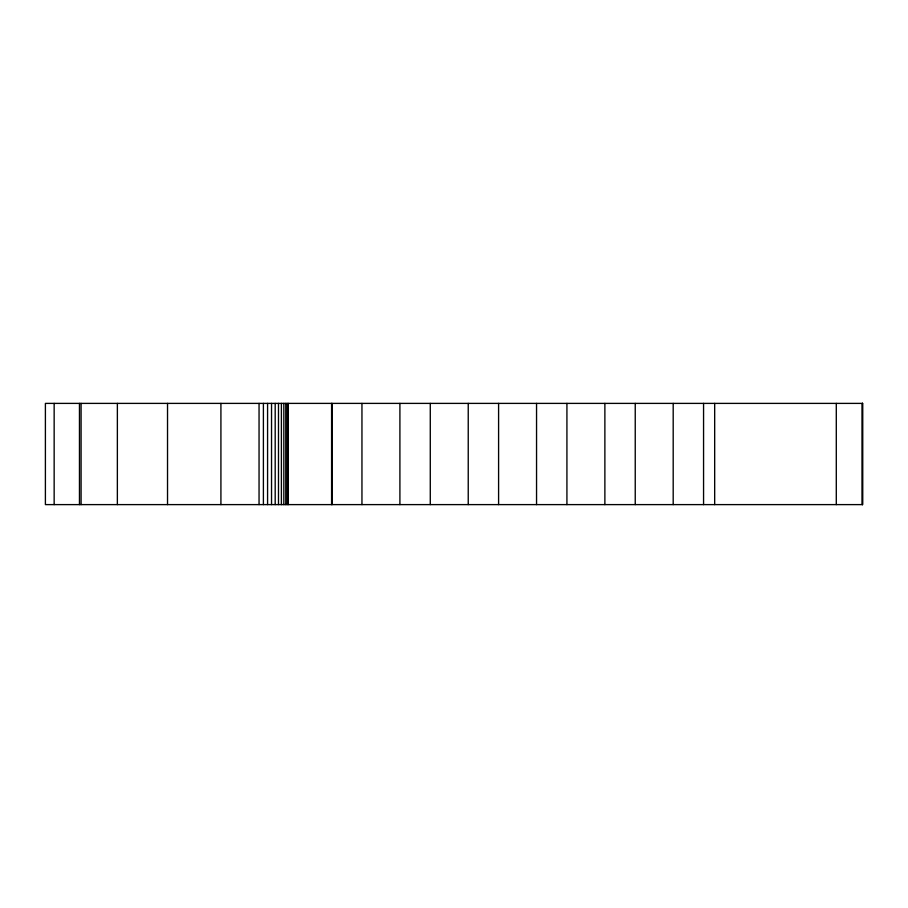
<?xml version="1.0" encoding="UTF-8"?>
<svg xmlns="http://www.w3.org/2000/svg" width="908" height="908" viewBox="0 0 908 908"><rect width="100%" height="100%" fill="white"/><g stroke="black" fill="none" stroke-linecap="round" stroke-linejoin="round"><path stroke-width="1.36" d="M862.464 403.39L862.464 504.61M862.294 403.39L862.294 504.61M836.291 403.39L836.291 504.61M714.675 403.39L714.675 504.61M703.564 403.39L703.564 504.61M673.191 403.39L673.191 504.61M635.237 403.39L635.237 504.61M604.876 403.39L604.876 504.61M566.921 403.39L566.921 504.61M536.549 403.39L536.549 504.61M498.594 403.39L498.594 504.61M468.233 403.39L468.233 504.61M430.279 403.39L430.279 504.61M399.906 403.39L399.906 504.61M361.951 403.39L361.951 504.61M332.09 403.39L332.09 504.61M331.59 403.39L331.59 504.61M288.324 403.39L288.324 504.61M287.178 403.39L287.178 504.61M285.77 403.39L285.77 504.61M283.829 403.39L283.829 504.61M281.389 403.39L281.389 504.61M278.495 403.39L278.495 504.61M275.192 403.39L275.192 504.61M271.537 403.39L271.537 504.61M267.576 403.39L267.576 504.61M263.399 403.39L263.399 504.61M259.052 403.39L259.052 504.61M220.916 403.39L220.916 504.61M167.526 403.39L167.526 504.61M117.37 403.39L117.359 504.61M81.084 403.39L81.084 504.61M79.461 403.39L79.461 504.61M54.151 403.39L54.151 504.61M862.6 403.39L45.4 403.39L45.4 504.61L862.6 504.61L862.6 403.39"/></g></svg>
